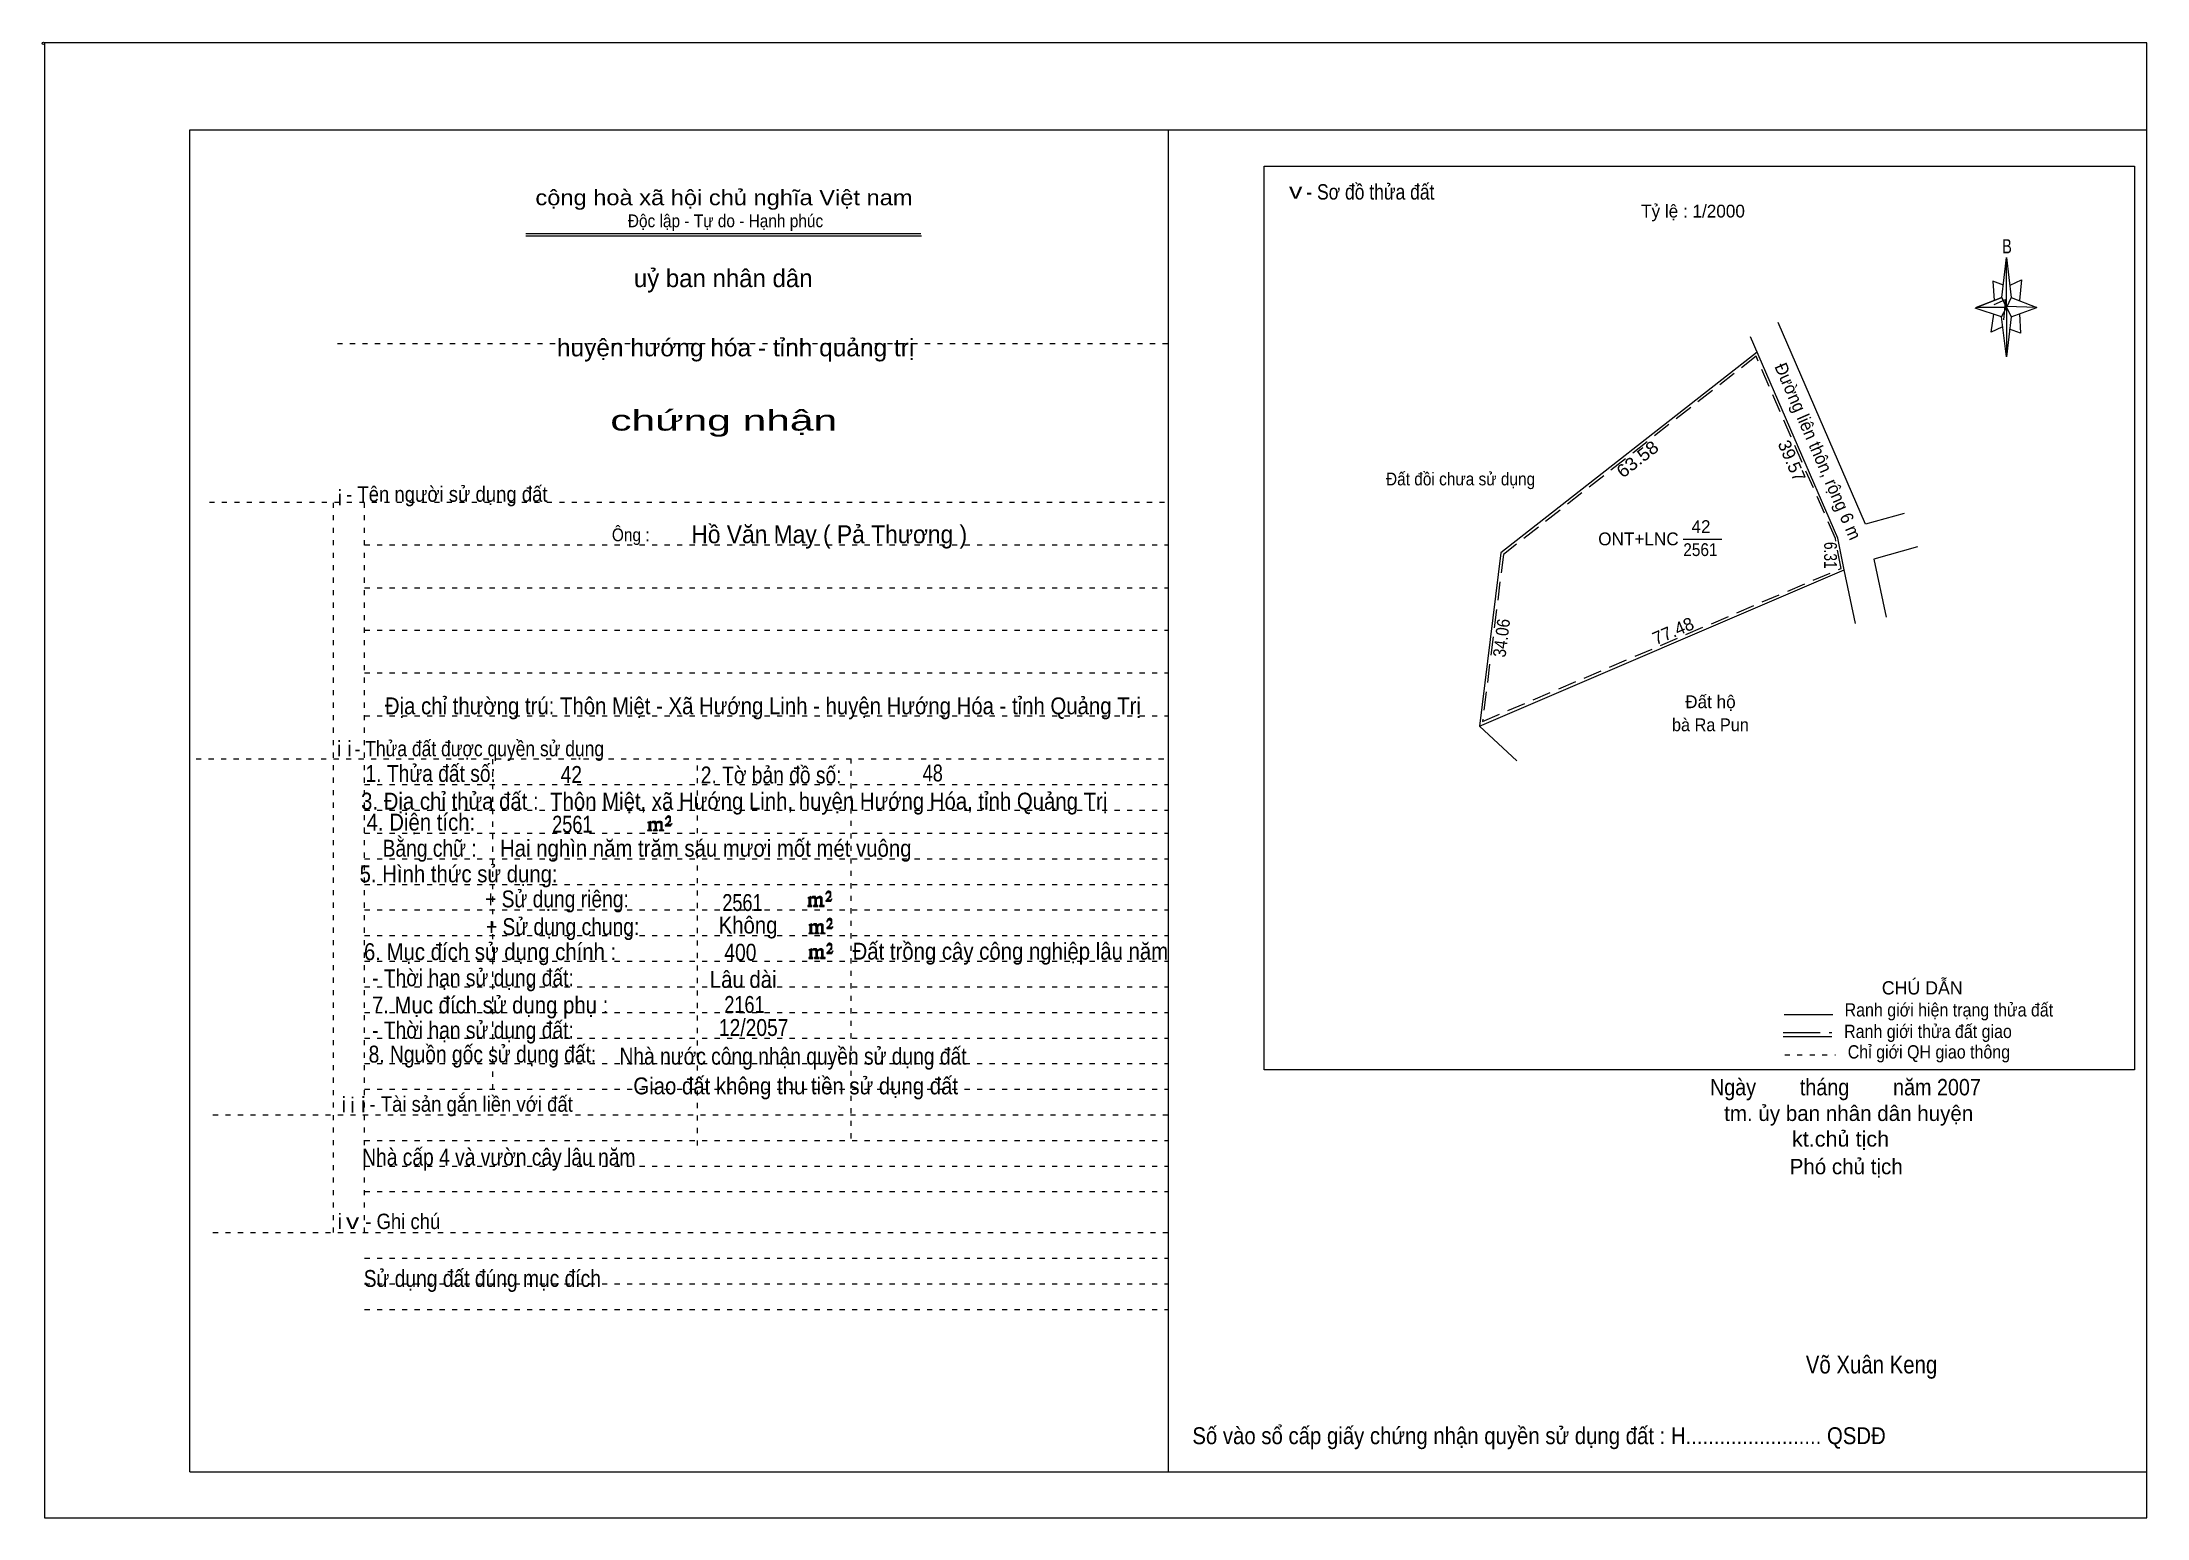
# Model space of a CAD drawing. Header units: centimetres. Extents: x -1.6 to 39.5, y -3.3 to 25.5.
import ezdxf
from ezdxf.enums import TextEntityAlignment as Align

# ---------------------------------------------------------------- set-up
doc = ezdxf.new("R2010")
doc.units = ezdxf.units.CM
doc.header["$LTSCALE"] = 0.12
for name, pattern in [('DOTTED', [1.5, 0.3, -1.2]), ('LONG_DASHED', [7.5, 6, -1.5]), ('MEDIUM_DASHED', [4.5, 3, -1.5])]:
    doc.linetypes.add(name, pattern=pattern)
for name, color, linetype, lineweight in [('1', 7, 'DOTTED', 13), ('10', 7, 'Continuous', 13), ('4', 7, 'Continuous', 13), ('5', 7, 'Continuous', 13), ('50', 7, 'Continuous', 13)]:
    doc.layers.add(name, color=color, linetype=linetype, lineweight=lineweight)

msp = doc.modelspace()

# ---------------------------------------------------------------- hatches: boundary and pattern name
at = {"layer": '50'}
for points in [[(10.27, 10.13), (10.27, 10.12), (10.27, 10.11), (10.25, 10.11), (10.24, 10.11), (10.24, 10.1), (10.33, 10.1), (10.33, 10.11), (10.32, 10.11), (10.31, 10.11), (10.31, 10.12), (10.31, 10.13), (10.31, 10.24), (10.31, 10.25), (10.32, 10.26), (10.34, 10.26), (10.35, 10.26), (10.36, 10.26), (10.37, 10.25), (10.39, 10.22), (10.39, 10.13), (10.37, 10.12), (10.37, 10.11), (10.36, 10.11), (10.35, 10.11), (10.35, 10.1), (10.44, 10.1), (10.44, 10.11), (10.43, 10.11), (10.42, 10.11), (10.42, 10.12), (10.42, 10.13), (10.42, 10.24), (10.44, 10.26), (10.45, 10.26), (10.46, 10.26), (10.49, 10.26), (10.49, 10.25), (10.5, 10.24), (10.5, 10.22), (10.5, 10.13), (10.5, 10.12), (10.49, 10.11), (10.49, 10.11), (10.47, 10.11), (10.47, 10.1), (10.56, 10.1), (10.56, 10.11), (10.55, 10.11), (10.54, 10.11), (10.53, 10.12), (10.53, 10.13), (10.53, 10.2), (10.53, 10.25), (10.53, 10.26), (10.52, 10.27), (10.5, 10.28), (10.47, 10.28), (10.46, 10.28), (10.44, 10.27), (10.41, 10.25), (10.41, 10.26), (10.4, 10.28), (10.39, 10.28), (10.37, 10.28), (10.35, 10.28), (10.34, 10.28), (10.32, 10.26), (10.31, 10.26), (10.31, 10.25), (10.31, 10.25), (10.31, 10.26), (10.31, 10.28), (10.24, 10.26), (10.24, 10.26), (10.25, 10.26), (10.27, 10.25), (10.27, 10.24), (10.27, 10.23)], [(10.69, 10.19), (10.72, 10.24), (10.72, 10.24), (10.71, 10.22), (10.69, 10.22), (10.68, 10.22), (10.63, 10.22), (10.66, 10.26), (10.67, 10.27), (10.69, 10.28), (10.69, 10.3), (10.69, 10.32), (10.69, 10.34), (10.69, 10.35), (10.69, 10.37), (10.68, 10.38), (10.67, 10.38), (10.66, 10.39), (10.65, 10.39), (10.63, 10.38), (10.63, 10.38), (10.62, 10.37), (10.61, 10.35), (10.59, 10.33), (10.61, 10.33), (10.61, 10.35), (10.62, 10.35), (10.63, 10.36), (10.65, 10.36), (10.66, 10.36), (10.67, 10.35), (10.68, 10.35), (10.68, 10.32), (10.68, 10.3), (10.66, 10.28), (10.66, 10.26), (10.65, 10.25), (10.59, 10.2), (10.59, 10.19)], [(13.39, 8.66), (13.39, 8.65), (13.39, 8.64), (13.38, 8.64), (13.37, 8.64), (13.37, 8.62), (13.45, 8.62), (13.45, 8.64), (13.44, 8.64), (13.43, 8.64), (13.43, 8.65), (13.43, 8.66), (13.43, 8.77), (13.43, 8.78), (13.44, 8.79), (13.47, 8.79), (13.48, 8.79), (13.49, 8.79), (13.5, 8.78), (13.51, 8.74), (13.51, 8.66), (13.5, 8.65), (13.5, 8.64), (13.49, 8.64), (13.48, 8.64), (13.48, 8.62), (13.57, 8.62), (13.57, 8.64), (13.55, 8.64), (13.54, 8.64), (13.54, 8.65), (13.54, 8.66), (13.54, 8.77), (13.57, 8.79), (13.58, 8.79), (13.59, 8.79), (13.61, 8.79), (13.61, 8.78), (13.62, 8.77), (13.62, 8.74), (13.62, 8.66), (13.62, 8.65), (13.61, 8.64), (13.61, 8.64), (13.6, 8.64), (13.6, 8.62), (13.69, 8.62), (13.69, 8.64), (13.67, 8.64), (13.66, 8.64), (13.65, 8.65), (13.65, 8.66), (13.65, 8.73), (13.65, 8.78), (13.65, 8.79), (13.64, 8.8), (13.62, 8.81), (13.6, 8.81), (13.59, 8.81), (13.57, 8.8), (13.53, 8.78), (13.53, 8.79), (13.52, 8.81), (13.51, 8.81), (13.5, 8.81), (13.48, 8.81), (13.47, 8.81), (13.44, 8.79), (13.43, 8.79), (13.43, 8.78), (13.43, 8.78), (13.43, 8.79), (13.43, 8.81), (13.37, 8.79), (13.37, 8.79), (13.38, 8.79), (13.39, 8.78), (13.39, 8.77), (13.39, 8.76)], [(13.82, 8.72), (13.84, 8.77), (13.84, 8.77), (13.83, 8.74), (13.82, 8.74), (13.81, 8.74), (13.75, 8.74), (13.79, 8.79), (13.8, 8.8), (13.82, 8.81), (13.82, 8.83), (13.82, 8.84), (13.82, 8.87), (13.82, 8.88), (13.82, 8.9), (13.81, 8.91), (13.8, 8.91), (13.79, 8.92), (13.77, 8.92), (13.75, 8.91), (13.75, 8.91), (13.74, 8.9), (13.73, 8.88), (13.72, 8.86), (13.73, 8.86), (13.73, 8.88), (13.74, 8.88), (13.75, 8.89), (13.77, 8.89), (13.79, 8.89), (13.8, 8.88), (13.81, 8.88), (13.81, 8.84), (13.81, 8.83), (13.79, 8.81), (13.79, 8.79), (13.77, 8.78), (13.72, 8.73), (13.72, 8.72)], [(13.41, 8.12), (13.41, 8.11), (13.41, 8.1), (13.4, 8.1), (13.39, 8.1), (13.39, 8.09), (13.48, 8.09), (13.48, 8.1), (13.47, 8.1), (13.45, 8.1), (13.45, 8.11), (13.45, 8.12), (13.45, 8.23), (13.45, 8.24), (13.47, 8.26), (13.49, 8.26), (13.5, 8.26), (13.51, 8.26), (13.52, 8.24), (13.53, 8.21), (13.53, 8.12), (13.52, 8.11), (13.52, 8.1), (13.51, 8.1), (13.5, 8.1), (13.5, 8.09), (13.59, 8.09), (13.59, 8.1), (13.58, 8.1), (13.57, 8.1), (13.57, 8.11), (13.57, 8.12), (13.57, 8.23), (13.59, 8.26), (13.6, 8.26), (13.61, 8.26), (13.63, 8.26), (13.63, 8.24), (13.64, 8.23), (13.64, 8.21), (13.64, 8.12), (13.64, 8.11), (13.63, 8.1), (13.63, 8.1), (13.62, 8.1), (13.62, 8.09), (13.71, 8.09), (13.71, 8.1), (13.7, 8.1), (13.69, 8.1), (13.67, 8.11), (13.67, 8.12), (13.67, 8.2), (13.67, 8.24), (13.67, 8.26), (13.66, 8.27), (13.64, 8.28), (13.62, 8.28), (13.61, 8.28), (13.59, 8.27), (13.55, 8.24), (13.55, 8.26), (13.54, 8.28), (13.53, 8.28), (13.52, 8.28), (13.5, 8.28), (13.49, 8.28), (13.47, 8.26), (13.45, 8.26), (13.45, 8.24), (13.45, 8.24), (13.45, 8.26), (13.45, 8.28), (13.39, 8.26), (13.39, 8.26), (13.4, 8.26), (13.41, 8.24), (13.41, 8.23), (13.41, 8.22)], [(13.84, 8.19), (13.86, 8.23), (13.86, 8.23), (13.85, 8.21), (13.84, 8.21), (13.83, 8.21), (13.77, 8.21), (13.81, 8.26), (13.82, 8.27), (13.84, 8.28), (13.84, 8.3), (13.84, 8.31), (13.84, 8.33), (13.84, 8.34), (13.84, 8.37), (13.83, 8.38), (13.82, 8.38), (13.81, 8.39), (13.8, 8.39), (13.77, 8.38), (13.77, 8.38), (13.76, 8.37), (13.75, 8.34), (13.74, 8.32), (13.75, 8.32), (13.75, 8.34), (13.76, 8.34), (13.77, 8.36), (13.8, 8.36), (13.81, 8.36), (13.82, 8.34), (13.83, 8.34), (13.83, 8.31), (13.83, 8.3), (13.81, 8.28), (13.81, 8.26), (13.8, 8.24), (13.74, 8.2), (13.74, 8.19)], [(13.84, 7.7), (13.86, 7.75), (13.86, 7.75), (13.85, 7.72), (13.84, 7.72), (13.83, 7.72), (13.77, 7.72), (13.81, 7.77), (13.82, 7.78), (13.84, 7.79), (13.84, 7.81), (13.84, 7.82), (13.84, 7.85), (13.84, 7.86), (13.84, 7.88), (13.83, 7.89), (13.82, 7.89), (13.81, 7.9), (13.79, 7.9), (13.77, 7.89), (13.77, 7.89), (13.76, 7.88), (13.75, 7.86), (13.74, 7.84), (13.75, 7.84), (13.75, 7.86), (13.76, 7.86), (13.77, 7.87), (13.79, 7.87), (13.81, 7.87), (13.82, 7.86), (13.83, 7.86), (13.83, 7.82), (13.83, 7.81), (13.81, 7.79), (13.81, 7.77), (13.79, 7.76), (13.74, 7.71), (13.74, 7.7)], [(13.41, 7.64), (13.41, 7.63), (13.41, 7.62), (13.4, 7.62), (13.39, 7.62), (13.39, 7.6), (13.47, 7.6), (13.47, 7.62), (13.46, 7.62), (13.45, 7.62), (13.45, 7.63), (13.45, 7.64), (13.45, 7.75), (13.45, 7.76), (13.46, 7.77), (13.49, 7.77), (13.5, 7.77), (13.51, 7.77), (13.52, 7.76), (13.53, 7.72), (13.53, 7.64), (13.52, 7.63), (13.52, 7.62), (13.51, 7.62), (13.5, 7.62), (13.5, 7.6), (13.59, 7.6), (13.59, 7.62), (13.57, 7.62), (13.56, 7.62), (13.56, 7.63), (13.56, 7.64), (13.56, 7.75), (13.59, 7.77), (13.6, 7.77), (13.61, 7.77), (13.63, 7.77), (13.63, 7.76), (13.64, 7.75), (13.64, 7.72), (13.64, 7.64), (13.64, 7.63), (13.63, 7.62), (13.63, 7.62), (13.62, 7.62), (13.62, 7.6), (13.71, 7.6), (13.71, 7.62), (13.69, 7.62), (13.68, 7.62), (13.67, 7.63), (13.67, 7.64), (13.67, 7.71), (13.67, 7.76), (13.67, 7.77), (13.66, 7.78), (13.64, 7.79), (13.62, 7.79), (13.61, 7.79), (13.59, 7.78), (13.55, 7.76), (13.55, 7.77), (13.54, 7.79), (13.53, 7.79), (13.52, 7.79), (13.5, 7.79), (13.49, 7.79), (13.46, 7.77), (13.45, 7.77), (13.45, 7.76), (13.45, 7.76), (13.45, 7.77), (13.45, 7.79), (13.39, 7.77), (13.39, 7.77), (13.4, 7.77), (13.41, 7.76), (13.41, 7.75), (13.41, 7.74)]]:
    msp.add_hatch(color=256, dxfattribs=at).paths.add_polyline_path(points)

# ---------------------------------------------------------------- linework, layer by layer
at = {"layer": '1', "linetype": 'Continuous'}
for p, q in [((1.31, -2.42), (1.31, 23.78)), ((1.31, 23.78), (39.51, 23.78)), ((20.41, -2.42), (20.41, 23.78)), ((39.51, -2.42), (39.51, 23.78)), ((7.87, 21.76), (15.58, 21.76)), ((7.87, 21.71), (15.59, 21.71)), ((36.67, 20.13), (36.16, 20.3)), ((1.31, -2.42), (39.51, -2.42))]:
    msp.add_line(p, q, dxfattribs=at)
at = {"layer": '1'}
for p, q in [((4.19, 19.61), (20.41, 19.61)), ((1.69, 16.51), (20.41, 16.51)), ((4.11, 2.25), (4.11, 16.51)), ((4.72, 2.25), (4.72, 16.51)), ((4.72, 15.68), (20.41, 15.68)), ((4.72, 14.84), (20.41, 14.84)), ((4.72, 14.01), (20.41, 14.01)), ((4.72, 13.18), (20.41, 13.18)), ((4.72, 12.34), (20.41, 12.34)), ((1.43, 11.5), (20.41, 11.5)), ((7.22, 5.05), (7.22, 11.5)), ((11.22, 3.95), (11.22, 11.5)), ((14.22, 4.09), (14.22, 11.5)), ((4.72, 11), (20.41, 11)), ((4.72, 10.5), (20.41, 10.5)), ((4.72, 10.05), (20.41, 10.05)), ((4.72, 9.55), (20.41, 9.55)), ((4.72, 9.05), (20.41, 9.05)), ((4.72, 8.55), (20.41, 8.55)), ((4.72, 8.05), (20.41, 8.05)), ((4.72, 7.55), (20.41, 7.55)), ((4.72, 7.05), (20.41, 7.05)), ((4.72, 6.55), (20.41, 6.55)), ((4.72, 6.05), (20.41, 6.05)), ((4.72, 5.55), (20.41, 5.55)), ((4.72, 5.05), (20.41, 5.05)), ((1.76, 4.55), (20.41, 4.55)), ((4.72, 4.05), (20.41, 4.05)), ((4.72, 3.55), (20.41, 3.55)), ((4.72, 3.05), (20.41, 3.05)), ((1.76, 2.25), (20.41, 2.25)), ((4.72, 1.75), (20.41, 1.75)), ((4.72, 1.25), (20.41, 1.25)), ((4.72, 0.75), (20.41, 0.75))]:
    msp.add_line(p, q, dxfattribs=at)
at = {"layer": '1', "linetype": 'Continuous'}
msp.add_lwpolyline([(-1.53, -3.32), (39.51, -3.32), (39.51, 25.48), (-1.53, 25.48)], close=True, dxfattribs=at)
msp.add_lwpolyline([(36.68, 19.93), (36.47, 19.83), (36.52, 20.18)], dxfattribs=at)
at = {"layer": '10'}
for p, q in [((30.46, 15.79), (31.21, 15.79)), ((26.48, 12.14), (33.6, 15.19)), ((33.82, 14.14), (33.6, 15.19)), ((26.48, 12.14), (27.21, 11.46))]:
    msp.add_line(p, q, dxfattribs=at)
for points in [[(33.6, 15.19), (33.48, 15.81), (31.77, 19.74)], [(34.77, 16.29), (34.02, 16.08), (32.31, 20.02)], [(31.9, 19.44), (26.9, 15.52), (26.48, 12.14)], [(35.03, 15.64), (34.18, 15.4), (34.42, 14.27)]]:
    msp.add_lwpolyline(points, dxfattribs=at)
at = {"layer": '10', "linetype": 'MEDIUM_DASHED'}
for points in [[(31.88, 19.36), (26.95, 15.49), (26.54, 12.23), (33.54, 15.22)], [(33.54, 15.22), (33.43, 15.8), (31.88, 19.36)]]:
    msp.add_lwpolyline(points, dxfattribs=at)
at = {"layer": '4'}
for p, q in [((32.43, 6.51), (33.38, 6.51)), ((32.41, 6.08), (33.36, 6.08))]:
    msp.add_line(p, q, dxfattribs=at)
at = {"layer": '4', "linetype": 'LONG_DASHED'}
msp.add_line((32.41, 6.16), (33.36, 6.16), dxfattribs=at)
at = {"layer": '4', "linetype": 'DOTTED'}
msp.add_line((32.44, 5.72), (33.43, 5.72), dxfattribs=at)
at = {"layer": '4'}
msp.add_lwpolyline([(22.28, 23.07), (39.27, 23.07), (39.27, 5.43), (22.28, 5.43)], close=True, dxfattribs=at)
msp.add_circle((-1.55, 25.47), 0.025, dxfattribs=at)
at = {"layer": '5'}
for p, q in [((36.68, 20.51), (36.77, 21.29)), ((36.86, 20.51), (37.36, 20.31)), ((37.02, 20.19), (37.04, 19.81)), ((36.86, 20.13), (36.77, 19.35)), ((37.04, 19.81), (36.83, 19.89))]:
    msp.add_line(p, q, dxfattribs=at)
for points in [[(36.77, 21.29), (36.86, 20.51), (36.77, 20.31)], [(36.77, 20.31), (36.18, 20.31), (36.68, 20.51), (36.86, 20.13), (37.36, 20.31), (36.77, 20.33)], [(36.77, 20.31), (36.77, 19.35), (36.67, 20.13)]]:
    msp.add_lwpolyline(points, close=True, dxfattribs=at)
for points in [[(36.71, 20.75), (36.5, 20.83), (36.53, 20.45)], [(36.84, 20.75), (37.06, 20.85), (37.02, 20.45)], [(36.77, 20.31), (36.68, 20.51), (36.18, 20.31)], [(36.53, 20.37), (36.75, 20.47), (36.71, 20.07)], [(36.77, 20.31), (36.86, 20.13), (37.36, 20.31)]]:
    msp.add_lwpolyline(points, dxfattribs=at)
at = {"layer": '50'}
for points in [[(10.27, 10.13), (10.27, 10.12), (10.27, 10.11), (10.25, 10.11), (10.24, 10.11), (10.24, 10.1), (10.33, 10.1), (10.33, 10.11), (10.32, 10.11), (10.31, 10.11), (10.31, 10.12), (10.31, 10.13), (10.31, 10.24), (10.31, 10.25), (10.32, 10.26), (10.34, 10.26), (10.35, 10.26), (10.36, 10.26), (10.37, 10.25), (10.39, 10.22), (10.39, 10.13), (10.37, 10.12), (10.37, 10.11), (10.36, 10.11), (10.35, 10.11), (10.35, 10.1), (10.44, 10.1), (10.44, 10.11), (10.43, 10.11), (10.42, 10.11), (10.42, 10.12), (10.42, 10.13), (10.42, 10.24), (10.44, 10.26), (10.45, 10.26), (10.46, 10.26), (10.49, 10.26), (10.49, 10.25), (10.5, 10.24), (10.5, 10.22), (10.5, 10.13), (10.5, 10.12), (10.49, 10.11), (10.49, 10.11), (10.47, 10.11), (10.47, 10.1), (10.56, 10.1), (10.56, 10.11), (10.55, 10.11), (10.54, 10.11), (10.53, 10.12), (10.53, 10.13), (10.53, 10.2), (10.53, 10.25), (10.53, 10.26), (10.52, 10.27), (10.5, 10.28), (10.47, 10.28), (10.46, 10.28), (10.44, 10.27), (10.41, 10.25), (10.41, 10.26), (10.4, 10.28), (10.39, 10.28), (10.37, 10.28), (10.35, 10.28), (10.34, 10.28), (10.32, 10.26), (10.31, 10.26), (10.31, 10.25), (10.31, 10.25), (10.31, 10.26), (10.31, 10.28), (10.24, 10.26), (10.24, 10.26), (10.25, 10.26), (10.27, 10.25), (10.27, 10.24), (10.27, 10.23)], [(10.69, 10.19), (10.72, 10.24), (10.72, 10.24), (10.71, 10.22), (10.69, 10.22), (10.68, 10.22), (10.63, 10.22), (10.66, 10.26), (10.67, 10.27), (10.69, 10.28), (10.69, 10.3), (10.69, 10.32), (10.69, 10.34), (10.69, 10.35), (10.69, 10.37), (10.68, 10.38), (10.67, 10.38), (10.66, 10.39), (10.65, 10.39), (10.63, 10.38), (10.63, 10.38), (10.62, 10.37), (10.61, 10.35), (10.59, 10.33), (10.61, 10.33), (10.61, 10.35), (10.62, 10.35), (10.63, 10.36), (10.65, 10.36), (10.66, 10.36), (10.67, 10.35), (10.68, 10.35), (10.68, 10.32), (10.68, 10.3), (10.66, 10.28), (10.66, 10.26), (10.65, 10.25), (10.59, 10.2), (10.59, 10.19)], [(13.39, 8.66), (13.39, 8.65), (13.39, 8.64), (13.38, 8.64), (13.37, 8.64), (13.37, 8.62), (13.45, 8.62), (13.45, 8.64), (13.44, 8.64), (13.43, 8.64), (13.43, 8.65), (13.43, 8.66), (13.43, 8.77), (13.43, 8.78), (13.44, 8.79), (13.47, 8.79), (13.48, 8.79), (13.49, 8.79), (13.5, 8.78), (13.51, 8.74), (13.51, 8.66), (13.5, 8.65), (13.5, 8.64), (13.49, 8.64), (13.48, 8.64), (13.48, 8.62), (13.57, 8.62), (13.57, 8.64), (13.55, 8.64), (13.54, 8.64), (13.54, 8.65), (13.54, 8.66), (13.54, 8.77), (13.57, 8.79), (13.58, 8.79), (13.59, 8.79), (13.61, 8.79), (13.61, 8.78), (13.62, 8.77), (13.62, 8.74), (13.62, 8.66), (13.62, 8.65), (13.61, 8.64), (13.61, 8.64), (13.6, 8.64), (13.6, 8.62), (13.69, 8.62), (13.69, 8.64), (13.67, 8.64), (13.66, 8.64), (13.65, 8.65), (13.65, 8.66), (13.65, 8.73), (13.65, 8.78), (13.65, 8.79), (13.64, 8.8), (13.62, 8.81), (13.6, 8.81), (13.59, 8.81), (13.57, 8.8), (13.53, 8.78), (13.53, 8.79), (13.52, 8.81), (13.51, 8.81), (13.5, 8.81), (13.48, 8.81), (13.47, 8.81), (13.44, 8.79), (13.43, 8.79), (13.43, 8.78), (13.43, 8.78), (13.43, 8.79), (13.43, 8.81), (13.37, 8.79), (13.37, 8.79), (13.38, 8.79), (13.39, 8.78), (13.39, 8.77), (13.39, 8.76)], [(13.82, 8.72), (13.84, 8.77), (13.84, 8.77), (13.83, 8.74), (13.82, 8.74), (13.81, 8.74), (13.75, 8.74), (13.79, 8.79), (13.8, 8.8), (13.82, 8.81), (13.82, 8.83), (13.82, 8.84), (13.82, 8.87), (13.82, 8.88), (13.82, 8.9), (13.81, 8.91), (13.8, 8.91), (13.79, 8.92), (13.77, 8.92), (13.75, 8.91), (13.75, 8.91), (13.74, 8.9), (13.73, 8.88), (13.72, 8.86), (13.73, 8.86), (13.73, 8.88), (13.74, 8.88), (13.75, 8.89), (13.77, 8.89), (13.79, 8.89), (13.8, 8.88), (13.81, 8.88), (13.81, 8.84), (13.81, 8.83), (13.79, 8.81), (13.79, 8.79), (13.77, 8.78), (13.72, 8.73), (13.72, 8.72)], [(13.41, 8.12), (13.41, 8.11), (13.41, 8.1), (13.4, 8.1), (13.39, 8.1), (13.39, 8.09), (13.48, 8.09), (13.48, 8.1), (13.47, 8.1), (13.45, 8.1), (13.45, 8.11), (13.45, 8.12), (13.45, 8.23), (13.45, 8.24), (13.47, 8.26), (13.49, 8.26), (13.5, 8.26), (13.51, 8.26), (13.52, 8.24), (13.53, 8.21), (13.53, 8.12), (13.52, 8.11), (13.52, 8.1), (13.51, 8.1), (13.5, 8.1), (13.5, 8.09), (13.59, 8.09), (13.59, 8.1), (13.58, 8.1), (13.57, 8.1), (13.57, 8.11), (13.57, 8.12), (13.57, 8.23), (13.59, 8.26), (13.6, 8.26), (13.61, 8.26), (13.63, 8.26), (13.63, 8.24), (13.64, 8.23), (13.64, 8.21), (13.64, 8.12), (13.64, 8.11), (13.63, 8.1), (13.63, 8.1), (13.62, 8.1), (13.62, 8.09), (13.71, 8.09), (13.71, 8.1), (13.7, 8.1), (13.69, 8.1), (13.67, 8.11), (13.67, 8.12), (13.67, 8.2), (13.67, 8.24), (13.67, 8.26), (13.66, 8.27), (13.64, 8.28), (13.62, 8.28), (13.61, 8.28), (13.59, 8.27), (13.55, 8.24), (13.55, 8.26), (13.54, 8.28), (13.53, 8.28), (13.52, 8.28), (13.5, 8.28), (13.49, 8.28), (13.47, 8.26), (13.45, 8.26), (13.45, 8.24), (13.45, 8.24), (13.45, 8.26), (13.45, 8.28), (13.39, 8.26), (13.39, 8.26), (13.4, 8.26), (13.41, 8.24), (13.41, 8.23), (13.41, 8.22)], [(13.84, 8.19), (13.86, 8.23), (13.86, 8.23), (13.85, 8.21), (13.84, 8.21), (13.83, 8.21), (13.77, 8.21), (13.81, 8.26), (13.82, 8.27), (13.84, 8.28), (13.84, 8.3), (13.84, 8.31), (13.84, 8.33), (13.84, 8.34), (13.84, 8.37), (13.83, 8.38), (13.82, 8.38), (13.81, 8.39), (13.8, 8.39), (13.77, 8.38), (13.77, 8.38), (13.76, 8.37), (13.75, 8.34), (13.74, 8.32), (13.75, 8.32), (13.75, 8.34), (13.76, 8.34), (13.77, 8.36), (13.8, 8.36), (13.81, 8.36), (13.82, 8.34), (13.83, 8.34), (13.83, 8.31), (13.83, 8.3), (13.81, 8.28), (13.81, 8.26), (13.8, 8.24), (13.74, 8.2), (13.74, 8.19)], [(13.84, 7.7), (13.86, 7.75), (13.86, 7.75), (13.85, 7.72), (13.84, 7.72), (13.83, 7.72), (13.77, 7.72), (13.81, 7.77), (13.82, 7.78), (13.84, 7.79), (13.84, 7.81), (13.84, 7.82), (13.84, 7.85), (13.84, 7.86), (13.84, 7.88), (13.83, 7.89), (13.82, 7.89), (13.81, 7.9), (13.79, 7.9), (13.77, 7.89), (13.77, 7.89), (13.76, 7.88), (13.75, 7.86), (13.74, 7.84), (13.75, 7.84), (13.75, 7.86), (13.76, 7.86), (13.77, 7.87), (13.79, 7.87), (13.81, 7.87), (13.82, 7.86), (13.83, 7.86), (13.83, 7.82), (13.83, 7.81), (13.81, 7.79), (13.81, 7.77), (13.79, 7.76), (13.74, 7.71), (13.74, 7.7)], [(13.41, 7.64), (13.41, 7.63), (13.41, 7.62), (13.4, 7.62), (13.39, 7.62), (13.39, 7.6), (13.47, 7.6), (13.47, 7.62), (13.46, 7.62), (13.45, 7.62), (13.45, 7.63), (13.45, 7.64), (13.45, 7.75), (13.45, 7.76), (13.46, 7.77), (13.49, 7.77), (13.5, 7.77), (13.51, 7.77), (13.52, 7.76), (13.53, 7.72), (13.53, 7.64), (13.52, 7.63), (13.52, 7.62), (13.51, 7.62), (13.5, 7.62), (13.5, 7.6), (13.59, 7.6), (13.59, 7.62), (13.57, 7.62), (13.56, 7.62), (13.56, 7.63), (13.56, 7.64), (13.56, 7.75), (13.59, 7.77), (13.6, 7.77), (13.61, 7.77), (13.63, 7.77), (13.63, 7.76), (13.64, 7.75), (13.64, 7.72), (13.64, 7.64), (13.64, 7.63), (13.63, 7.62), (13.63, 7.62), (13.62, 7.62), (13.62, 7.6), (13.71, 7.6), (13.71, 7.62), (13.69, 7.62), (13.68, 7.62), (13.67, 7.63), (13.67, 7.64), (13.67, 7.71), (13.67, 7.76), (13.67, 7.77), (13.66, 7.78), (13.64, 7.79), (13.62, 7.79), (13.61, 7.79), (13.59, 7.78), (13.55, 7.76), (13.55, 7.77), (13.54, 7.79), (13.53, 7.79), (13.52, 7.79), (13.5, 7.79), (13.49, 7.79), (13.46, 7.77), (13.45, 7.77), (13.45, 7.76), (13.45, 7.76), (13.45, 7.77), (13.45, 7.79), (13.39, 7.77), (13.39, 7.77), (13.4, 7.77), (13.41, 7.76), (13.41, 7.75), (13.41, 7.74)]]:
    msp.add_lwpolyline(points, close=True, dxfattribs=at)

# ---------------------------------------------------------------- texts
at = {"layer": '1'}
for s, height, width, p in [('cộng hoà xã hội chủ nghĩa Việt nam', 0.3, 1.15, (11.735, 22.31)), ('v', 0.3, 1.3, (22.895, 22.44)), ('- Sơ đồ thửa đất ', 0.3, 0.85, (24.4, 22.42)), ('Độc lập - Tự do - Hạnh phúc', 0.25, 0.9, (11.765, 21.88)), ('chứng nhận', 0.4, 1.55, (11.73, 17.91)), ('- Tên người sử dụng đất', 0.3, 0.9, (6.325, 16.52)), ('- Thửa đất được quyền sử dụng', 0.3, 0.85, (6.96, 11.55)), ('- Tài sản gắn liền với đất ', 0.3, 0.9, (6.85, 4.61)), ('v', 0.3, 1.3, (4.485, 2.32)), ('- Ghi chú', 0.3, 0.9, (5.465, 2.32))]:
    msp.add_text(s, height=height, dxfattribs=dict(at, width=width)).set_placement(p, align=Align.CENTER)
for s, height, p in [('uỷ ban nhân dân', 0.35, (11.72, 20.71)), ('i', 0.3, (4.235, 16.45)), ('i', 0.3, (4.225, 11.55)), ('i', 0.3, (4.425, 11.55)), ('i', 0.3, (4.315, 4.6)), ('i', 0.3, (4.485, 4.59)), ('i', 0.3, (4.695, 4.6)), ('i', 0.3, (4.235, 2.32))]:
    msp.add_text(s, height=height, dxfattribs=at).set_placement(p, align=Align.CENTER)
at = {"layer": '10'}
for s, p in [('Tỷ lệ : 1/2000', (30.65, 22.07)), ('Đất hộ', (30.99, 12.49))]:
    msp.add_text(s, height=0.25, dxfattribs=at).set_placement(p, align=Align.CENTER)
for s, rotation, width, p in [('Đường liên thôn, rộng 6 m ', 293.461, 0.95, (32.993, 17.415)), ('63.58', 38.056, 1.1, (29.643, 17.254)), ('6.31', 270, 0.8, (33.21, 15.475)), ('34.06', 82.967, 0.9, (27.036, 13.845))]:
    msp.add_text(s, height=0.25, rotation=rotation, dxfattribs=dict(at, width=width)).set_placement(p, align=Align.CENTER)
for s, rotation, p in [('39.57', 293.345, (32.464, 17.27)), ('77.48', 23.173, (30.311, 13.883))]:
    msp.add_text(s, height=0.25, rotation=rotation, dxfattribs=at).set_placement(p, align=Align.CENTER)
for s, height, width, p in [('Đất đồi chưa sử dụng ', 0.25, 0.9, (26.155, 16.84)), ('bà Ra Pun', 0.25, 0.95, (30.99, 12.04)), ('Võ Xuân Keng', 0.35, 0.85, (34.135, -0.5))]:
    msp.add_text(s, height=height, dxfattribs=dict(at, width=width)).set_placement(p, align=Align.CENTER)
msp.add_text('42', height=0.25, dxfattribs=at).set_placement((30.62, 15.91))
msp.add_text('ONT+LNC', height=0.25, dxfattribs=at).set_placement((30.37, 15.67), align=Align.RIGHT)
at = {"layer": '10', "width": 0.9}
msp.add_text('2561', height=0.25, dxfattribs=at).set_placement((30.46, 15.46))
at = {"layer": '4'}
msp.add_text('CHÚ DẪN', height=0.2591, dxfattribs=at).set_placement((35.125, 6.9), align=Align.CENTER)
at = {"layer": '4', "width": 0.9}
for s, p in [('Ranh giới hiện trạng thửa đất', (35.645, 6.47)), ('Ranh giới thửa đất giao ', (35.28, 6.05)), ('Chỉ giới QH giao thông', (35.255, 5.65))]:
    msp.add_text(s, height=0.2591, dxfattribs=at).set_placement(p, align=Align.CENTER)
at = {"layer": '5', "width": 0.75}
msp.add_text('B', height=0.276, dxfattribs=at).set_placement((36.78, 21.37), align=Align.CENTER)
at = {"layer": '50'}
for s, height, width, p in [('  huyện hướng hóa - tỉnh quảng trị', 0.34, 1.05, (11.83, 19.36)), ('Ông :', 0.25, 0.9, (9.915, 15.75)), ('Hồ Văn May ( Pả Thương )', 0.35, 0.95, (13.79, 15.71)), ('Địa chỉ thường trú: Thôn Miệt - Xã Hướng Linh - huyện Hướng Hóa - tỉnh Quảng Trị', 0.33, 0.9, (12.495, 12.37)), ('1. Thửa đất số:  ', 0.33, 0.85, (6.115, 11.05)), ('42', 0.33, 0.85, (8.755, 11.03)), ('2. Tờ bản đồ số:  ', 0.33, 0.85, (12.76, 11.02)), ('48', 0.33, 0.8, (15.81, 11.06)), ('3. Địa chỉ thửa đất : ', 0.33, 0.9, (6.44, 10.51)), ('Thôn Miệt, xã Hướng Linh, huyện Hướng Hóa, tỉnh Quảng Trị', 0.33, 0.9, (13.78, 10.51)), ('4. Diện tích: ', 0.33, 0.9, (5.875, 10.1)), ('2561', 0.33, 0.8, (8.775, 10.06)), ('Bằng chữ :', 0.33, 0.85, (5.99, 9.59)), ('Hai nghìn năm trăm sáu mươi mốt mét vuông', 0.33, 0.9, (11.38, 9.59)), ('5. Hình thức sử dụng:', 0.33, 0.9, (6.555, 9.09)), ('+ Sử dụng riêng:', 0.33, 0.85, (8.475, 8.6)), ('2561', 0.33, 0.8, (12.095, 8.53)), ('+ Sử dụng chung:', 0.33, 0.85, (8.585, 8.06)), ('Không', 0.33, 0.9, (12.205, 8.09)), ('6. Mục đích sử dụng chính :', 0.33, 0.9, (7.17, 7.57)), ('400', 0.33, 0.85, (12.055, 7.56)), ('Đất trồng cây công nghiệp lâu năm', 0.33, 0.9, (17.325, 7.58)), ('- Thời hạn sử dụng đất:', 0.33, 0.85, (6.835, 7.06)), ('Lâu dài', 0.33, 0.9, (12.11, 7.03)), ('7. Mục đích sử dụng phụ :', 0.33, 0.9, (7.17, 6.53)), ('2161', 0.33, 0.8, (12.135, 6.54)), ('- Thời hạn sử dụng đất:', 0.33, 0.85, (6.835, 6.04)), ('12/2057', 0.33, 0.85, (12.315, 6.09)), ('8. Nguồn gốc sử dụng đất:', 0.33, 0.85, (7.02, 5.57)), ('Nhà nước công nhận quyền sử dụng đất ', 0.33, 0.85, (13.135, 5.53)), ('Giao đất không thu tiền sử dụng đất', 0.33, 0.9, (13.135, 4.95)), ('Ngày        tháng        năm 2007', 0.32, 0.9, (33.625, 4.93)), ('kt.chủ tịch', 0.3, 1.05, (33.53, 3.93)), ('Nhà cấp 4 và vườn cây lâu năm', 0.33, 0.85, (7.34, 3.56)), ('Sử dụng đất đúng mục đích ', 0.33, 0.85, (7.07, 1.19)), ('Số vào sổ cấp giấy chứng nhận quyền sử dụng đất : H........................ QSDĐ', 0.33, 0.9, (27.645, -1.88))]:
    msp.add_text(s, height=height, dxfattribs=dict(at, width=width)).set_placement(p, align=Align.CENTER)
for s, p in [('tm. ủy ban nhân dân huyện ', (33.745, 4.43)), ('Phó chủ tịch', (33.64, 3.39))]:
    msp.add_text(s, height=0.3, dxfattribs=at).set_placement(p, align=Align.CENTER)

doc.saveas('drawing.dxf')
